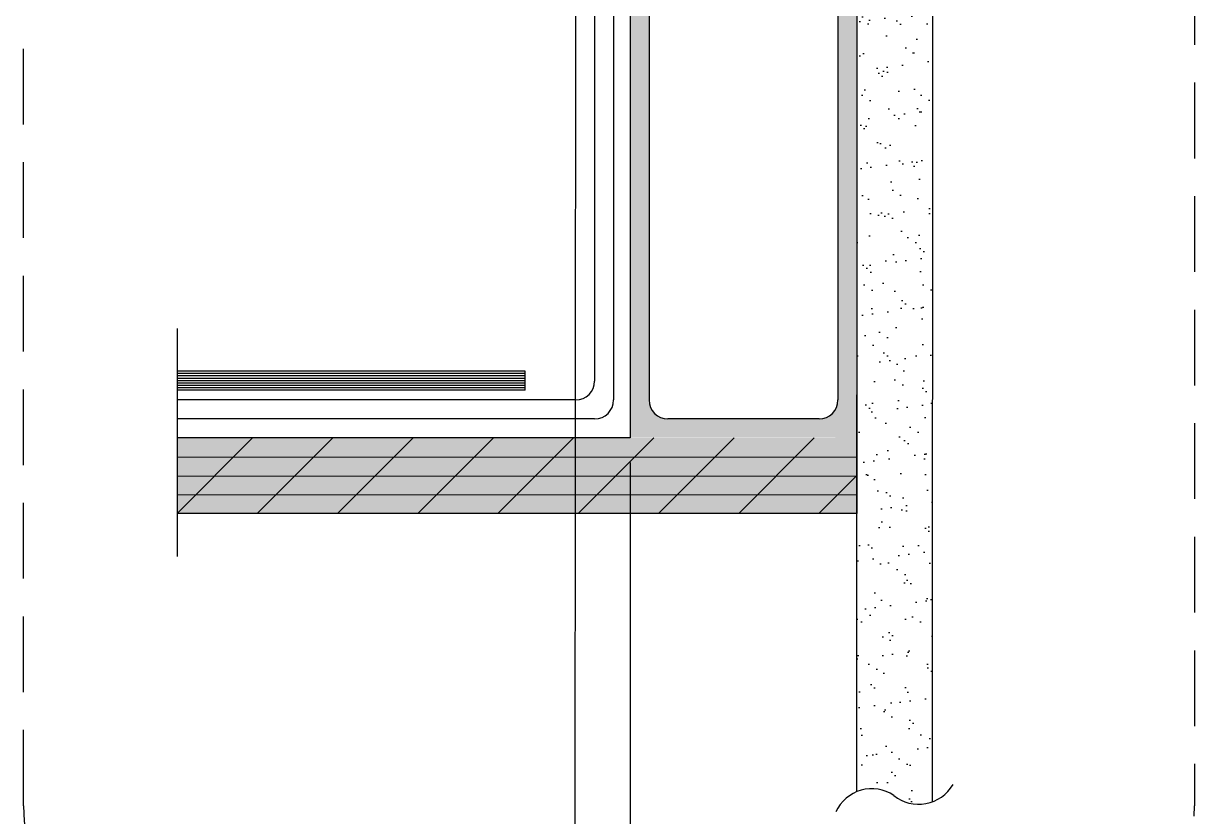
# Model space of a CAD drawing. Header units: inches. Extents: x -154 to 13, y 2 to 55.
# Drawn here: x -130.74 to -123.01, y 24.08 to 29.32 of the extents above; entities that cross this region are included whole.
import ezdxf

# ---------------------------------------------------------------- set-up
doc = ezdxf.new("R2010")
doc.units = ezdxf.units.IN
doc.header["$LTSCALE"] = 2
doc.header["$MEASUREMENT"] = 0
doc.linetypes.add('HIDDEN', pattern=[0.375, 0.25, -0.125])
doc.layers.get('0').update_dxf_attribs({"linetype": 'CONTINUOUS'})
for name, color, linetype in [('hatch2', 51, 'CONTINUOUS'), ('pattern', 9, 'CONTINUOUS'), ('VELUX-DET3', 5, 'CONTINUOUS')]:
    doc.layers.add(name, color=color, linetype=linetype)

# ---------------------------------------------------------------- blocks, each defined once
blk = doc.blocks.new('*U4')
at = {"layer": 'hatch2', "linetype": 'Continuous'}
for points in [[(59.2787, 4.939), (59.2787, 4.439), (62.2718, 4.9382)], [(62.2718, 4.939), (59.2787, 4.939), (62.2718, 4.9382)], [(62.2718, 4.9382), (59.2787, 4.439), (63.7698, 4.439)], [(63.7698, 4.939), (62.2718, 4.9382), (63.7698, 4.439)]]:
    blk.add_solid(points, dxfattribs=at)

msp = doc.modelspace()

# ---------------------------------------------------------------- hatches: boundary and pattern name
msp.add_hatch(color=8).paths.add_polyline_path([(-125.237, 32.0693), (-126.735, 32.0693), (-126.735, 31.2978), (-126.61, 31.2978), (-126.61, 31.8193, -0.414214), (-126.485, 31.9443), (-125.487, 31.9443, -0.414214), (-125.362, 31.8193), (-125.362, 26.8311, -0.414214), (-125.487, 26.7061), (-126.485, 26.7061, -0.414214), (-126.61, 26.8311), (-126.61, 31.2978), (-126.735, 31.2978), (-126.735, 26.5811), (-125.237, 26.5811)])
h = msp.add_hatch()
h.set_pattern_fill('AR-SAND', color=8, scale=0.125, style=0)
h.set_pattern_definition([(37.5, (-154.36806, -27.58502), (-0.00787417, 0.24085297), [0, -0.19, 0, -0.2125, 0, -0.203125]), (7.5, (-154.36806, -27.58502), (0.2212221, 0.3527683), [0, -0.1025, 0, -0.17125, 0, -0.065625]), (327.5, (-154.52181, -27.58502), (0.3892677, 0.0007074), [0, -0.0625, 0, -0.225, 0, -0.29375]), (317.5, (-154.5218, -27.58502), (0.3757658, 0.1097094), [0, -0.03125, 0, -0.1475, 0, -0.16875])])
h.paths.add_polyline_path([(-124.737, 32.0692), (-125.237, 32.0693), (-125.2389, 24.243, -0.253381), (-124.993, 24.2181, 0.261429), (-124.7389, 24.1764)])

# ---------------------------------------------------------------- linework, layer by layer
at = {"color": 7, "lineweight": 30}
for p, q in [((-126.735, 32.0693), (-126.735, 26.5803)), ((-126.735, 32.0693), (-126.735, 26.5811)), ((-126.735, 32.0693), (-126.735, 26.5811)), ((-126.735, 32.0693), (-126.735, 26.5811)), ((-125.237, 32.0693), (-125.2389, 24.243)), ((-125.237, 32.0693), (-125.237, 26.0811)), ((-124.737, 32.0692), (-124.7389, 24.1764)), ((-126.61, 31.8193), (-126.61, 26.8311)), ((-125.362, 31.8193), (-125.362, 26.8311)), ((-129.7281, 27.3037), (-129.7281, 25.7982)), ((-127.4293, 27.0208), (-129.7281, 27.0208)), ((-127.4293, 26.8958), (-127.4293, 27.0208)), ((-127.4293, 26.8958), (-129.7281, 26.8958)), ((-125.487, 26.7061), (-126.485, 26.7061)), ((-126.735, 26.5811), (-129.7281, 26.5811)), ((-125.237, 26.0811), (-129.7281, 26.0811)), ((-125.237, 26.0811), (-129.7281, 26.0811))]:
    msp.add_line(p, q, dxfattribs=at)
at = {"color": 35, "lineweight": 30}
for p, q in [((-126.9694, 31.5811), (-126.9694, 26.9561)), ((-127.0944, 26.8311), (-129.7281, 26.8311))]:
    msp.add_line(p, q, dxfattribs=at)
at = {"color": 3, "lineweight": 30}
for p, q in [((-126.8444, 31.5811), (-126.8444, 26.8311)), ((-126.9694, 26.7061), (-129.7281, 26.7061))]:
    msp.add_line(p, q, dxfattribs=at)
at = {"color": 7}
for p, q in [((-127.0947, 30.4451), (-127.1038, 18.4453)), ((-126.7341, 26.4187), (-126.7341, 20.277))]:
    msp.add_line(p, q, dxfattribs=at)
at = {"color": 35, "lineweight": 30}
msp.add_arc((-127.0944, 26.9561), 0.125, 270, 0, dxfattribs=at)
at = {"color": 3, "lineweight": 30}
msp.add_arc((-126.9694, 26.8311), 0.125, 270, 0, dxfattribs=at)
at = {"color": 7, "lineweight": 30}
for centre, radius, start, end in [((-126.485, 26.8311), 0.125, 180, 270), ((-125.487, 26.8311), 0.125, 270, 0), ((-125.1389, 24.0035), 0.2595, 55.79998, 155.80052), ((-124.8288, 24.4237), 0.2631, 231.36752, 329.49739)]:
    msp.add_arc(centre, radius, start, end, dxfattribs=at)
at = {"layer": 'pattern'}
for p, q in [((-127.4293, 27.0052), (-129.7281, 27.0052)), ((-127.4293, 26.9896), (-129.7281, 26.9896)), ((-127.4293, 26.974), (-129.7281, 26.974)), ((-127.4293, 26.9583), (-129.7281, 26.9583)), ((-127.4293, 26.9427), (-129.7281, 26.9427)), ((-127.4293, 26.9271), (-129.7281, 26.9271)), ((-127.4293, 26.9115), (-129.7281, 26.9115)), ((-129.7281, 26.0811), (-129.2286, 26.5811)), ((-129.1981, 26.0811), (-128.6986, 26.5811)), ((-128.668, 26.0811), (-128.1686, 26.5811)), ((-128.138, 26.0811), (-127.6385, 26.5811)), ((-127.6079, 26.0811), (-127.1085, 26.5811)), ((-127.6079, 26.0811), (-127.1085, 26.5811)), ((-127.0779, 26.0811), (-126.5792, 26.5804)), ((-126.5479, 26.0811), (-126.0484, 26.5811)), ((-126.0178, 26.0811), (-125.5184, 26.5811)), ((-129.7281, 26.4536), (-125.237, 26.4561)), ((-129.7281, 26.4536), (-125.237, 26.4561)), ((-129.7281, 26.3286), (-125.2369, 26.3311)), ((-129.7281, 26.3286), (-125.237, 26.3311)), ((-125.4878, 26.0811), (-125.237, 26.3321)), ((-129.7281, 26.2036), (-125.2368, 26.2061)), ((-129.7281, 26.2036), (-125.237, 26.2061))]:
    msp.add_line(p, q, dxfattribs=at)
at = {"layer": 'VELUX-DET3', "color": 5, "linetype": 'HIDDEN'}
for p, q in [((-130.7426, 24.1511), (-130.7426, 33.4272)), ((-123.0065, 33.4272), (-123.0065, 24.1511))]:
    msp.add_line(p, q, dxfattribs=at)
for centre, start, end in [((-129.7426, 24.1511), 180, 270), ((-124.0065, 24.1511), 270, 0)]:
    msp.add_arc(centre, 1, start, end, dxfattribs=at)

# ---------------------------------------------------------------- block references
at = {"layer": 'hatch2', "linetype": 'Continuous'}
msp.add_blockref('*U4', (-189.0068, 21.6421), dxfattribs=at)

doc.saveas('drawing.dxf')
